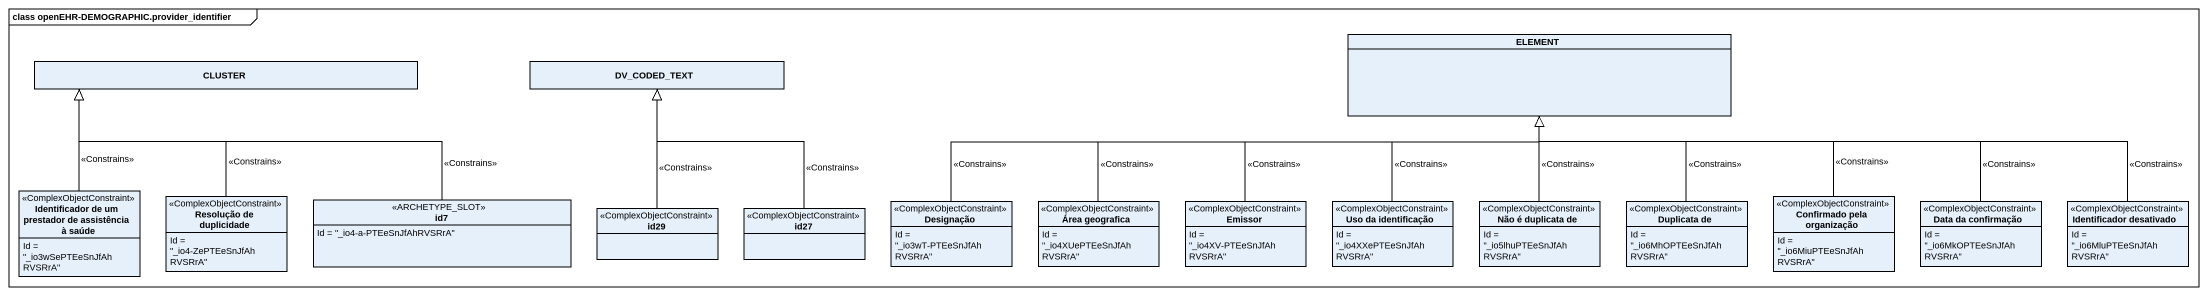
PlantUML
@startuml
mainframe class openEHR-DEMOGRAPHIC.provider_identifier
hide circle
hide empty members
class ELEMENT
class CLUSTER
class DV_CODED_TEXT
class "Identificador de um prestador de assistência à saúde" as Identificador_de_um <<ComplexObjectConstraint>> {
  Id = "_io3wSePTEeSnJfAhRVSRrA"
}
class "Resolução de duplicidade" as Resolução_de_duplicidade <<ComplexObjectConstraint>> {
  Id = "_io4-ZePTEeSnJfAhRVSRrA"
}
class "Confirmado pela organização" as Confirmado_pela_organização <<ComplexObjectConstraint>> {
  Id = "_io6MiuPTEeSnJfAhRVSRrA"
}
class id7 <<ARCHETYPE_SLOT>> {
  Id = "_io4-a-PTEeSnJfAhRVSRrA"
}
class id29 <<ComplexObjectConstraint>>
class id27 <<ComplexObjectConstraint>>
class Designação <<ComplexObjectConstraint>> {
  Id = "_io3wT-PTEeSnJfAhRVSRrA"
}
class "Área geografica" as Área_geografica <<ComplexObjectConstraint>> {
  Id = "_io4XUePTEeSnJfAhRVSRrA"
}
class Emissor <<ComplexObjectConstraint>> {
  Id = "_io4XV-PTEeSnJfAhRVSRrA"
}
class "Uso da identificação" as Uso_da_identificação <<ComplexObjectConstraint>> {
  Id = "_io4XXePTEeSnJfAhRVSRrA"
}
class "Não é duplicata de" as Não_é_duplicata_de <<ComplexObjectConstraint>> {
  Id = "_io5lhuPTEeSnJfAhRVSRrA"
}
class "Duplicata de" as Duplicata_de <<ComplexObjectConstraint>> {
  Id = "_io6MhOPTEeSnJfAhRVSRrA"
}
class "Data da confirmação" as Data_da_confirmação <<ComplexObjectConstraint>> {
  Id = "_io6MkOPTEeSnJfAhRVSRrA"
}
class "Identificador desativado" as Identificador_desativado <<ComplexObjectConstraint>> {
  Id = "_io6MluPTEeSnJfAhRVSRrA"
}
Identificador_de_um -up-|> CLUSTER : <<Constrains>>
Resolução_de_duplicidade -up-|> CLUSTER : <<Constrains>>
Confirmado_pela_organização -left-|> ELEMENT : <<Constrains>>
id7 -up-|> CLUSTER : <<Constrains>>
id29 -up-|> DV_CODED_TEXT : <<Constrains>>
id27 -up-|> DV_CODED_TEXT : <<Constrains>>
Designação -right-|> ELEMENT : <<Constrains>>
Área_geografica -right-|> ELEMENT : <<Constrains>>
Emissor -right-|> ELEMENT : <<Constrains>>
Uso_da_identificação -up-|> ELEMENT : <<Constrains>>
Não_é_duplicata_de -up-|> ELEMENT : <<Constrains>>
Duplicata_de -up-|> ELEMENT : <<Constrains>>
Data_da_confirmação -left-|> ELEMENT : <<Constrains>>
Identificador_desativado -left-|> ELEMENT : <<Constrains>>
@enduml
